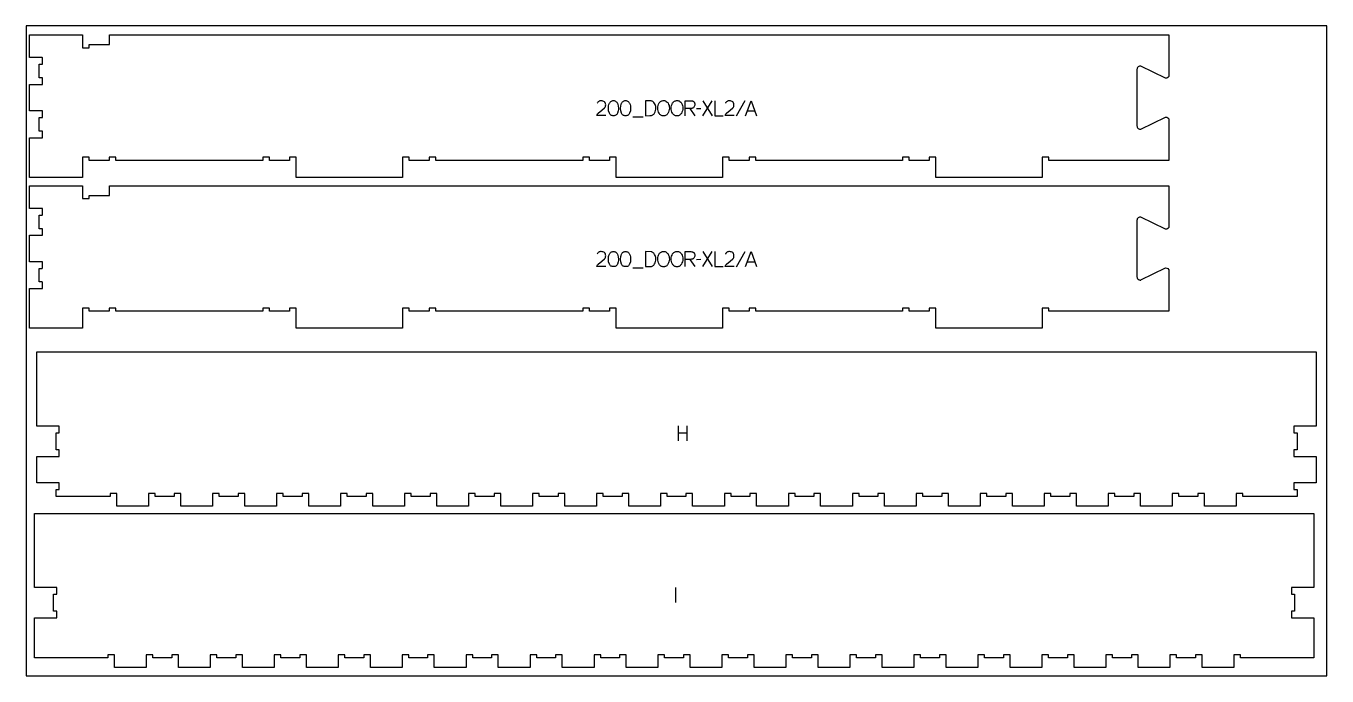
# Model space of a CAD drawing. Extents: x -1220 to 1220, y -1930 to 4067.
# Drawn here: x -1220 to 1220, y 710 to 1930 of the extents above; entities that cross this region are included whole.
import ezdxf

# ---------------------------------------------------------------- set-up
doc = ezdxf.new("R2010")
doc.units = 0
for name, color, linetype in [('0_SHEET_SPRUCEPLY_2440X122', 1, 'CONTINUOUS'), ('1_ANYTOOL_1MMDEEP_LABELS_S', 2, 'CONTINUOUS'), ('4_ANYTOOL_CUTTHROUGH_OUTSI', 5, 'CONTINUOUS')]:
    doc.layers.add(name, color=color, linetype=linetype)

msp = doc.modelspace()

# ---------------------------------------------------------------- linework, layer by layer
at = {"layer": '0_SHEET_SPRUCEPLY_2440X122'}
msp.add_lwpolyline([(-1220, 1930), (-1220, 710), (1220, 710), (1220, 1930)], close=True, dxfattribs=at)
at = {"layer": '1_ANYTOOL_1MMDEEP_LABELS_S'}
for p, q in [((66.5, 1789.7), (48.8, 1761.7)), ((67.6, 1761.7), (50, 1789.7)), ((128.1, 1789.3), (112, 1760.6)), ((-82, 1759.4), (-62.7, 1759.4)), ((24.7, 1775.2), (34.4, 1761.7)), ((45.6, 1774.7), (37.4, 1774.6)), ((132.9, 1770.6), (146.8, 1770.6)), ((24.7, 1492), (34.4, 1478.5)), ((45.6, 1491.5), (37.4, 1491.4)), ((66.5, 1506.5), (48.8, 1478.5)), ((67.6, 1478.5), (50, 1506.5)), ((128.1, 1506.1), (112, 1477.4)), ((-82, 1476.2), (-62.7, 1476.2)), ((132.9, 1487.5), (146.8, 1487.5)), ((2.9, 1179.3), (2.9, 1151.3)), ((19.9, 1151.3), (19.9, 1179.3)), ((19.9, 1165.6), (2.9, 1165.6)), ((-1.6, 876.1), (-1.6, 848.1))]:
    msp.add_line(p, q, dxfattribs=at)
for points in [[(-132.4, 1761.8), (-149.5, 1761.8), (-148.9, 1763.4), (-148, 1764.9), (-147, 1766.3), (-140.1, 1771.9), (-135, 1776.3), (-134.1, 1777.5), (-133.4, 1778.9), (-133, 1780.4), (-132.8, 1782), (-133, 1783.8), (-133.2, 1784.6), (-133.4, 1785.3), (-133.8, 1786), (-134.2, 1786.7), (-134.7, 1787.2), (-135.2, 1787.8), (-136.5, 1788.6), (-137.9, 1789.2), (-139.4, 1789.6), (-141.2, 1789.7), (-142.5, 1789.6), (-143.7, 1789.4), (-144.9, 1789), (-145.9, 1788.5), (-146.8, 1787.9), (-147.7, 1787), (-148.4, 1786.1), (-149.1, 1785)], [(16.3, 1761.7), (16.3, 1789.7), (26.9, 1789.7), (28.6, 1789.6), (30.1, 1789.3), (30.8, 1789), (31.4, 1788.7), (32, 1788.3), (32.5, 1787.9), (32.9, 1787.4), (33.3, 1786.9), (33.6, 1786.3), (33.9, 1785.6), (34.2, 1784.1), (34.3, 1782.4), (34.2, 1781.1), (33.9, 1779.9), (33.4, 1778.7), (32.6, 1777.6), (31.7, 1776.6), (31.2, 1776.2), (30.7, 1775.9), (30.1, 1775.6), (29.5, 1775.5), (28.9, 1775.3), (28.2, 1775.3), (26.6, 1775.2), (24.7, 1775.2), (16.3, 1775.2)], [(71.6, 1789.7), (71.6, 1761.7), (87.6, 1761.7)], [(108.3, 1761.8), (91.2, 1761.8), (91.8, 1763.4), (92.7, 1764.9), (93.7, 1766.3), (100.6, 1771.9), (105.6, 1776.3), (106.6, 1777.5), (107.3, 1778.9), (107.7, 1780.4), (107.8, 1782), (107.7, 1783.8), (107.5, 1784.6), (107.2, 1785.3), (106.9, 1786), (106.5, 1786.7), (106, 1787.2), (105.5, 1787.8), (104.2, 1788.6), (102.8, 1789.2), (101.2, 1789.6), (99.5, 1789.7), (98.2, 1789.6), (97, 1789.4), (95.8, 1789), (94.8, 1788.5), (93.8, 1787.9), (93, 1787), (92.2, 1786.1), (91.6, 1785)], [(129.7, 1761.7), (139.8, 1789.7), (150.2, 1761.7)], [(-132.4, 1478.6), (-149.5, 1478.6), (-148.9, 1480.3), (-148, 1481.8), (-147, 1483.1), (-140.1, 1488.7), (-135, 1493.1), (-134.1, 1494.4), (-133.4, 1495.7), (-133, 1497.2), (-132.8, 1498.9), (-133, 1500.6), (-133.2, 1501.4), (-133.4, 1502.2), (-133.8, 1502.9), (-134.2, 1503.5), (-134.7, 1504.1), (-135.2, 1504.6), (-136.5, 1505.4), (-137.9, 1506), (-139.4, 1506.4), (-141.2, 1506.5), (-142.5, 1506.5), (-143.7, 1506.2), (-144.9, 1505.9), (-145.9, 1505.3), (-146.8, 1504.7), (-147.7, 1503.9), (-148.4, 1502.9), (-149.1, 1501.8)], [(16.3, 1478.5), (16.3, 1506.5), (26.9, 1506.5), (28.6, 1506.4), (30.1, 1506.1), (30.8, 1505.8), (31.4, 1505.5), (32, 1505.1), (32.5, 1504.7), (32.9, 1504.2), (33.3, 1503.7), (33.6, 1503.1), (33.9, 1502.4), (34.2, 1500.9), (34.3, 1499.2), (34.2, 1497.9), (33.9, 1496.7), (33.4, 1495.5), (32.6, 1494.4), (31.7, 1493.4), (31.2, 1493), (30.7, 1492.7), (30.1, 1492.5), (29.5, 1492.3), (28.9, 1492.2), (28.2, 1492.1), (26.6, 1492), (24.7, 1492), (16.3, 1492)], [(71.6, 1506.5), (71.6, 1478.5), (87.6, 1478.5)], [(108.3, 1478.6), (91.2, 1478.6), (91.8, 1480.3), (92.7, 1481.8), (93.7, 1483.1), (100.6, 1488.7), (105.6, 1493.1), (106.6, 1494.4), (107.3, 1495.7), (107.7, 1497.2), (107.8, 1498.9), (107.7, 1500.6), (107.5, 1501.4), (107.2, 1502.2), (106.9, 1502.9), (106.5, 1503.5), (106, 1504.1), (105.5, 1504.6), (104.2, 1505.4), (102.8, 1506), (101.2, 1506.4), (99.5, 1506.5), (98.2, 1506.5), (97, 1506.2), (95.8, 1505.9), (94.8, 1505.3), (93.8, 1504.7), (93, 1503.9), (92.2, 1502.9), (91.6, 1501.8)], [(129.7, 1478.5), (139.8, 1506.5), (150.2, 1478.5)]]:
    msp.add_lwpolyline(points, dxfattribs=at)
for points in [[(-118.4, 1790), (-117.1, 1789.9), (-115.8, 1789.6), (-114.7, 1789.1), (-113.8, 1788.5), (-112.9, 1787.8), (-112.1, 1786.9), (-111.4, 1786), (-110.8, 1784.9), (-109.9, 1782.7), (-109.4, 1780.2), (-108.9, 1775.4), (-109, 1773.1), (-109.4, 1770.7), (-110.9, 1766.1), (-111.5, 1765), (-112.1, 1764.1), (-112.9, 1763.3), (-113.8, 1762.6), (-114.8, 1762.1), (-115.9, 1761.8), (-117.1, 1761.6), (-118.4, 1761.5), (-119.7, 1761.6), (-120.9, 1761.8), (-122, 1762.1), (-123, 1762.6), (-123.9, 1763.3), (-124.6, 1764.1), (-125.3, 1765.1), (-125.8, 1766.2), (-127.3, 1770.8), (-127.8, 1775.4), (-127.4, 1780.2), (-126.8, 1782.7), (-125.9, 1785), (-125.3, 1786), (-124.6, 1786.9), (-123.9, 1787.8), (-123, 1788.5), (-122, 1789.1), (-120.9, 1789.6), (-119.7, 1789.9)], [(-95.5, 1790), (-94.2, 1789.9), (-93, 1789.6), (-91.9, 1789.1), (-90.9, 1788.5), (-90, 1787.8), (-89.2, 1786.9), (-88.6, 1786), (-88, 1784.9), (-87.1, 1782.7), (-86.5, 1780.2), (-86, 1775.4), (-86.2, 1773.1), (-86.5, 1770.7), (-88, 1766.1), (-88.6, 1765), (-89.2, 1764.1), (-90, 1763.3), (-90.9, 1762.6), (-91.9, 1762.1), (-93, 1761.8), (-94.2, 1761.6), (-95.5, 1761.5), (-96.8, 1761.6), (-98, 1761.8), (-99.1, 1762.1), (-100.1, 1762.6), (-101, 1763.3), (-101.8, 1764.1), (-102.4, 1765.1), (-103, 1766.2), (-104.4, 1770.8), (-104.9, 1775.4), (-104.5, 1780.2), (-103.9, 1782.7), (-103, 1785), (-102.4, 1786), (-101.7, 1786.9), (-101, 1787.8), (-100.1, 1788.5), (-99.1, 1789.1), (-98.1, 1789.6), (-96.8, 1789.9)], [(-57.9, 1789.7), (-57.9, 1761.7), (-49.9, 1761.8), (-48.4, 1761.9), (-47.1, 1762.1), (-45.8, 1762.5), (-44.7, 1763), (-43.6, 1763.7), (-42.7, 1764.5), (-42, 1765.4), (-41.3, 1766.5), (-40.2, 1768.8), (-39.5, 1771.2), (-39, 1773.8), (-38.8, 1776.4), (-39, 1778.6), (-39.4, 1780.7), (-40.1, 1782.7), (-41.2, 1784.6), (-42.7, 1786.6), (-43.6, 1787.5), (-44.5, 1788.1), (-45.4, 1788.7), (-46.4, 1789.1), (-47.5, 1789.3)], [(-23.8, 1790), (-22.5, 1790), (-21.3, 1789.7), (-20.1, 1789.3), (-19.1, 1788.6), (-17.3, 1787.1), (-16.5, 1786.2), (-15.9, 1785.2), (-14.8, 1782.9), (-14, 1780.5), (-13.6, 1778), (-13.4, 1775.6), (-13.6, 1773.2), (-14.1, 1770.8), (-14.9, 1768.4), (-16, 1766), (-16.7, 1764.9), (-17.5, 1764), (-18.4, 1763.1), (-19.4, 1762.5), (-20.4, 1761.9), (-21.6, 1761.6), (-22.8, 1761.4), (-24.2, 1761.3), (-25.6, 1761.4), (-26.8, 1761.6), (-28, 1762), (-29.1, 1762.5), (-30.1, 1763.2), (-31, 1764), (-31.8, 1765), (-32.5, 1766.1), (-33.6, 1768.5), (-34.4, 1771), (-34.9, 1773.4), (-35.1, 1775.8), (-34.9, 1778.4), (-34.4, 1780.9), (-33.6, 1783.2), (-32.4, 1785.5), (-31.7, 1786.6), (-30.8, 1787.5), (-29.9, 1788.3), (-28.9, 1788.9), (-27.8, 1789.4), (-26.6, 1789.8), (-25.3, 1790)], [(1.3, 1790), (2.7, 1790), (3.9, 1789.7), (5, 1789.3), (6.1, 1788.6), (7.9, 1787.1), (8.6, 1786.2), (9.3, 1785.2), (10.4, 1782.9), (11.1, 1780.5), (11.6, 1778), (11.7, 1775.6), (11.6, 1773.2), (11.1, 1770.8), (10.3, 1768.4), (9.1, 1766), (8.4, 1764.9), (7.6, 1764), (6.8, 1763.1), (5.8, 1762.5), (4.7, 1761.9), (3.6, 1761.6), (2.3, 1761.4), (1, 1761.3), (-0.4, 1761.4), (-1.7, 1761.6), (-2.9, 1762), (-4, 1762.5), (-5, 1763.2), (-5.9, 1764), (-6.7, 1765), (-7.4, 1766.1), (-8.5, 1768.5), (-9.3, 1771), (-9.8, 1773.4), (-9.9, 1775.8), (-9.8, 1778.4), (-9.3, 1780.9), (-8.4, 1783.2), (-7.2, 1785.5), (-6.5, 1786.6), (-5.7, 1787.5), (-4.8, 1788.3), (-3.7, 1788.9), (-2.6, 1789.4), (-1.4, 1789.8), (-0.1, 1790)], [(-118.4, 1506.8), (-117.1, 1506.7), (-115.8, 1506.4), (-114.7, 1506), (-113.8, 1505.3), (-112.9, 1504.6), (-112.1, 1503.7), (-111.4, 1502.8), (-110.8, 1501.7), (-109.9, 1499.5), (-109.4, 1497), (-108.9, 1492.2), (-109, 1489.9), (-109.4, 1487.6), (-110.9, 1482.9), (-111.5, 1481.8), (-112.1, 1480.9), (-112.9, 1480.1), (-113.8, 1479.5), (-114.8, 1478.9), (-115.9, 1478.6), (-117.1, 1478.4), (-118.4, 1478.3), (-119.7, 1478.4), (-120.9, 1478.6), (-122, 1479), (-123, 1479.5), (-123.9, 1480.1), (-124.6, 1480.9), (-125.3, 1481.9), (-125.8, 1483), (-127.3, 1487.6), (-127.8, 1492.2), (-127.4, 1497.1), (-126.8, 1499.5), (-125.9, 1501.8), (-125.3, 1502.8), (-124.6, 1503.7), (-123.9, 1504.6), (-123, 1505.3), (-122, 1506), (-120.9, 1506.4), (-119.7, 1506.7)], [(-95.5, 1506.8), (-94.2, 1506.7), (-93, 1506.4), (-91.9, 1506), (-90.9, 1505.3), (-90, 1504.6), (-89.2, 1503.7), (-88.6, 1502.8), (-88, 1501.7), (-87.1, 1499.5), (-86.5, 1497), (-86, 1492.2), (-86.2, 1489.9), (-86.5, 1487.6), (-88, 1482.9), (-88.6, 1481.8), (-89.2, 1480.9), (-90, 1480.1), (-90.9, 1479.5), (-91.9, 1478.9), (-93, 1478.6), (-94.2, 1478.4), (-95.5, 1478.3), (-96.8, 1478.4), (-98, 1478.6), (-99.1, 1479), (-100.1, 1479.5), (-101, 1480.1), (-101.8, 1480.9), (-102.4, 1481.9), (-103, 1483), (-104.4, 1487.6), (-104.9, 1492.2), (-104.5, 1497.1), (-103.9, 1499.5), (-103, 1501.8), (-102.4, 1502.8), (-101.7, 1503.7), (-101, 1504.6), (-100.1, 1505.3), (-99.1, 1506), (-98.1, 1506.4), (-96.8, 1506.7)], [(-57.9, 1506.5), (-57.9, 1478.5), (-49.9, 1478.6), (-48.4, 1478.7), (-47.1, 1478.9), (-45.8, 1479.3), (-44.7, 1479.8), (-43.6, 1480.5), (-42.7, 1481.3), (-42, 1482.2), (-41.3, 1483.3), (-40.2, 1485.6), (-39.5, 1488.1), (-39, 1490.6), (-38.8, 1493.2), (-39, 1495.4), (-39.4, 1497.5), (-40.1, 1499.5), (-41.2, 1501.4), (-42.7, 1503.5), (-43.6, 1504.3), (-44.5, 1504.9), (-45.4, 1505.5), (-46.4, 1505.9), (-47.5, 1506.1)], [(-23.8, 1506.9), (-22.5, 1506.8), (-21.3, 1506.5), (-20.1, 1506.1), (-19.1, 1505.5), (-17.3, 1503.9), (-16.5, 1503), (-15.9, 1502), (-14.8, 1499.7), (-14, 1497.3), (-13.6, 1494.8), (-13.4, 1492.4), (-13.6, 1490), (-14.1, 1487.6), (-14.9, 1485.2), (-16, 1482.9), (-16.7, 1481.7), (-17.5, 1480.8), (-18.4, 1480), (-19.4, 1479.3), (-20.4, 1478.8), (-21.6, 1478.4), (-22.8, 1478.2), (-24.2, 1478.1), (-25.6, 1478.2), (-26.8, 1478.4), (-28, 1478.8), (-29.1, 1479.3), (-30.1, 1480), (-31, 1480.8), (-31.8, 1481.8), (-32.5, 1482.9), (-33.6, 1485.4), (-34.4, 1487.8), (-34.9, 1490.2), (-35.1, 1492.7), (-34.9, 1495.2), (-34.4, 1497.7), (-33.6, 1500.1), (-32.4, 1502.3), (-31.7, 1503.4), (-30.8, 1504.3), (-29.9, 1505.1), (-28.9, 1505.7), (-27.8, 1506.2), (-26.6, 1506.6), (-25.3, 1506.8)], [(1.3, 1506.9), (2.7, 1506.8), (3.9, 1506.5), (5, 1506.1), (6.1, 1505.5), (7.9, 1503.9), (8.6, 1503), (9.3, 1502), (10.4, 1499.7), (11.1, 1497.3), (11.6, 1494.8), (11.7, 1492.4), (11.6, 1490), (11.1, 1487.6), (10.3, 1485.2), (9.1, 1482.9), (8.4, 1481.7), (7.6, 1480.8), (6.8, 1480), (5.8, 1479.3), (4.7, 1478.8), (3.6, 1478.4), (2.3, 1478.2), (1, 1478.1), (-0.4, 1478.2), (-1.7, 1478.4), (-2.9, 1478.8), (-4, 1479.3), (-5, 1480), (-5.9, 1480.8), (-6.7, 1481.8), (-7.4, 1482.9), (-8.5, 1485.4), (-9.3, 1487.8), (-9.8, 1490.2), (-9.9, 1492.7), (-9.8, 1495.2), (-9.3, 1497.7), (-8.4, 1500.1), (-7.2, 1502.3), (-6.5, 1503.4), (-5.7, 1504.3), (-4.8, 1505.1), (-3.7, 1505.7), (-2.6, 1506.2), (-1.4, 1506.6), (-0.1, 1506.8)]]:
    msp.add_lwpolyline(points, close=True, dxfattribs=at)
at = {"layer": '4_ANYTOOL_CUTTHROUGH_OUTSI'}
for points in [[(923.6, 1753.4), (923.6, 1677.7), (698.6, 1677.7), (698.6, 1683.5, 0.414214), (698.4, 1683.7), (686.4, 1683.7, 0.414214), (686.1, 1683.5), (686.1, 1645.7), (486.6, 1645.7), (486.6, 1683.5, 0.414214), (486.4, 1683.7), (474.4, 1683.7, 0.414214), (474.1, 1683.5), (474.1, 1677.7), (436.6, 1677.7), (436.6, 1683.5, 0.414214), (436.4, 1683.7), (424.4, 1683.7, 0.414214), (424.1, 1683.5), (424.1, 1677.7), (148.6, 1677.7), (148.6, 1683.5, 0.414214), (148.4, 1683.7), (136.4, 1683.7, 0.414214), (136.1, 1683.5), (136.1, 1677.7), (98.6, 1677.7), (98.6, 1683.5, 0.414214), (98.4, 1683.7), (86.4, 1683.7, 0.414214), (86.1, 1683.5), (86.1, 1645.7), (-113.4, 1645.7), (-113.4, 1683.5, 0.414214), (-113.6, 1683.7), (-125.6, 1683.7, 0.414214), (-125.9, 1683.5), (-125.9, 1677.7), (-163.4, 1677.7), (-163.4, 1683.5, 0.414214), (-163.6, 1683.7), (-175.6, 1683.7, 0.414214), (-175.9, 1683.5), (-175.9, 1677.7), (-451.4, 1677.7), (-451.4, 1683.5, 0.414214), (-451.6, 1683.7), (-463.6, 1683.7, 0.414214), (-463.9, 1683.5), (-463.9, 1677.7), (-501.4, 1677.7), (-501.4, 1683.5, 0.414214), (-501.6, 1683.7), (-513.6, 1683.7, 0.414214), (-513.9, 1683.5), (-513.9, 1645.7), (-713.4, 1645.7), (-713.4, 1683.5, 0.414214), (-713.6, 1683.7), (-725.6, 1683.7, 0.414214), (-725.9, 1683.5), (-725.9, 1677.7), (-763.4, 1677.7), (-763.4, 1683.5, 0.414214), (-763.6, 1683.7), (-775.6, 1683.7, 0.414214), (-775.9, 1683.5), (-775.9, 1677.7), (-1051.4, 1677.7), (-1051.4, 1683.5, 0.414214), (-1051.6, 1683.7), (-1063.6, 1683.7, 0.414214), (-1063.9, 1683.5), (-1063.9, 1677.7), (-1101.4, 1677.7), (-1101.4, 1683.5, 0.414214), (-1101.6, 1683.7), (-1113.6, 1683.7, 0.414214), (-1113.9, 1683.5), (-1113.9, 1645.7), (-1213.4, 1645.7), (-1213.4, 1720.2), (-1189.6, 1720.2, 0.414214), (-1189.4, 1720.5), (-1189.4, 1732.5, 0.414214), (-1189.6, 1732.7), (-1195.4, 1732.7), (-1195.4, 1758.2), (-1189.6, 1758.2, 0.414214), (-1189.4, 1758.5), (-1189.4, 1770.5, 0.414214), (-1189.6, 1770.7), (-1213.4, 1770.7), (-1213.4, 1820.2), (-1189.6, 1820.2, 0.414214), (-1189.4, 1820.5), (-1189.4, 1832.5, 0.414214), (-1189.6, 1832.7), (-1195.4, 1832.7), (-1195.4, 1858.2), (-1189.6, 1858.2, 0.414214), (-1189.4, 1858.5), (-1189.4, 1870.5, 0.414214), (-1189.6, 1870.7), (-1213.4, 1870.7), (-1213.4, 1913.2), (-1113.9, 1913.2), (-1113.9, 1889.5, 0.414214), (-1113.6, 1889.2), (-1101.6, 1889.2, 0.414214), (-1101.4, 1889.5), (-1101.4, 1895.2), (-1063.6, 1895.2, 0.414214), (-1063.4, 1895.5), (-1063.4, 1913.2), (923.6, 1913.2), (923.6, 1837.6, -0.461531), (917, 1831.9), (871, 1854.6), (870.9, 1854.6, 0.463455), (863.6, 1848.4), (863.6, 1742.6, 0.463455), (870.9, 1736.4), (871, 1736.4), (917, 1759.1, -0.461531)], [(923.6, 1470.2), (923.6, 1394.6), (698.6, 1394.6), (698.6, 1400.3, 0.414214), (698.4, 1400.6), (686.4, 1400.6, 0.414214), (686.1, 1400.3), (686.1, 1362.6), (486.6, 1362.6), (486.6, 1400.3, 0.414214), (486.4, 1400.6), (474.4, 1400.6, 0.414214), (474.1, 1400.3), (474.1, 1394.6), (436.6, 1394.6), (436.6, 1400.3, 0.414214), (436.4, 1400.6), (424.4, 1400.6, 0.414214), (424.1, 1400.3), (424.1, 1394.6), (148.6, 1394.6), (148.6, 1400.3, 0.414214), (148.4, 1400.6), (136.4, 1400.6, 0.414214), (136.1, 1400.3), (136.1, 1394.6), (98.6, 1394.6), (98.6, 1400.3, 0.414214), (98.4, 1400.6), (86.4, 1400.6, 0.414214), (86.1, 1400.3), (86.1, 1362.6), (-113.4, 1362.6), (-113.4, 1400.3, 0.414214), (-113.6, 1400.6), (-125.6, 1400.6, 0.414214), (-125.9, 1400.3), (-125.9, 1394.6), (-163.4, 1394.6), (-163.4, 1400.3, 0.414214), (-163.6, 1400.6), (-175.6, 1400.6, 0.414214), (-175.9, 1400.3), (-175.9, 1394.6), (-451.4, 1394.6), (-451.4, 1400.3, 0.414214), (-451.6, 1400.6), (-463.6, 1400.6, 0.414214), (-463.9, 1400.3), (-463.9, 1394.6), (-501.4, 1394.6), (-501.4, 1400.3, 0.414214), (-501.6, 1400.6), (-513.6, 1400.6, 0.414214), (-513.9, 1400.3), (-513.9, 1362.6), (-713.4, 1362.6), (-713.4, 1400.3, 0.414214), (-713.6, 1400.6), (-725.6, 1400.6, 0.414214), (-725.9, 1400.3), (-725.9, 1394.6), (-763.4, 1394.6), (-763.4, 1400.3, 0.414214), (-763.6, 1400.6), (-775.6, 1400.6, 0.414214), (-775.9, 1400.3), (-775.9, 1394.6), (-1051.4, 1394.6), (-1051.4, 1400.3, 0.414214), (-1051.6, 1400.6), (-1063.6, 1400.6, 0.414214), (-1063.9, 1400.3), (-1063.9, 1394.6), (-1101.4, 1394.6), (-1101.4, 1400.3, 0.414214), (-1101.6, 1400.6), (-1113.6, 1400.6, 0.414214), (-1113.9, 1400.3), (-1113.9, 1362.6), (-1213.4, 1362.6), (-1213.4, 1437.1), (-1189.6, 1437.1, 0.414214), (-1189.4, 1437.3), (-1189.4, 1449.3, 0.414214), (-1189.6, 1449.6), (-1195.4, 1449.6), (-1195.4, 1475.1), (-1189.6, 1475.1, 0.414214), (-1189.4, 1475.3), (-1189.4, 1487.3, 0.414214), (-1189.6, 1487.6), (-1213.4, 1487.6), (-1213.4, 1537.1), (-1189.6, 1537.1, 0.414214), (-1189.4, 1537.3), (-1189.4, 1549.3, 0.414214), (-1189.6, 1549.6), (-1195.4, 1549.6), (-1195.4, 1575.1), (-1189.6, 1575.1, 0.414214), (-1189.4, 1575.3), (-1189.4, 1587.3, 0.414214), (-1189.6, 1587.6), (-1213.4, 1587.6), (-1213.4, 1630.1), (-1113.9, 1630.1), (-1113.9, 1606.3, 0.414214), (-1113.6, 1606.1), (-1101.6, 1606.1, 0.414214), (-1101.4, 1606.3), (-1101.4, 1612.1), (-1063.6, 1612.1, 0.414214), (-1063.4, 1612.3), (-1063.4, 1630.1), (923.6, 1630.1), (923.6, 1554.4, -0.461531), (917, 1548.7), (871, 1571.4), (870.9, 1571.4, 0.463455), (863.6, 1565.2), (863.6, 1459.4, 0.463455), (870.9, 1453.2), (871, 1453.3), (917, 1475.9, -0.461531)], [(-222.2, 1052.4), (-222.2, 1046.7), (-257.7, 1046.7), (-257.7, 1052.4, 0.414214), (-258, 1052.7), (-270, 1052.7, 0.414214), (-270.2, 1052.4), (-270.2, 1028.7), (-329.7, 1028.7), (-329.7, 1052.4, 0.414214), (-330, 1052.7), (-342, 1052.7, 0.414214), (-342.2, 1052.4), (-342.2, 1046.7), (-377.7, 1046.7), (-377.7, 1052.4, 0.414214), (-378, 1052.7), (-390, 1052.7, 0.414214), (-390.2, 1052.4), (-390.2, 1028.7), (-449.7, 1028.7), (-449.7, 1052.4, 0.414214), (-450, 1052.7), (-462, 1052.7, 0.414214), (-462.2, 1052.4), (-462.2, 1046.7), (-497.7, 1046.7), (-497.7, 1052.4, 0.414214), (-498, 1052.7), (-510, 1052.7, 0.414214), (-510.2, 1052.4), (-510.2, 1028.7), (-569.7, 1028.7), (-569.7, 1052.4, 0.414214), (-570, 1052.7), (-582, 1052.7, 0.414214), (-582.2, 1052.4), (-582.2, 1046.7), (-617.7, 1046.7), (-617.7, 1052.4, 0.414214), (-618, 1052.7), (-630, 1052.7, 0.414214), (-630.2, 1052.4), (-630.2, 1028.7), (-689.7, 1028.7), (-689.7, 1052.4, 0.414214), (-690, 1052.7), (-702, 1052.7, 0.414214), (-702.2, 1052.4), (-702.2, 1046.7), (-737.7, 1046.7), (-737.7, 1052.4, 0.414214), (-738, 1052.7), (-750, 1052.7, 0.414214), (-750.2, 1052.4), (-750.2, 1028.7), (-809.7, 1028.7), (-809.7, 1052.4, 0.414214), (-810, 1052.7), (-822, 1052.7, 0.414214), (-822.2, 1052.4), (-822.2, 1046.7), (-857.7, 1046.7), (-857.7, 1052.4, 0.414214), (-858, 1052.7), (-870, 1052.7, 0.414214), (-870.2, 1052.4), (-870.2, 1028.7), (-929.7, 1028.7), (-929.7, 1052.4, 0.414214), (-930, 1052.7), (-942, 1052.7, 0.414214), (-942.2, 1052.4), (-942.2, 1046.7), (-977.7, 1046.7), (-977.7, 1052.4, 0.414214), (-978, 1052.7), (-990, 1052.7, 0.414214), (-990.2, 1052.4), (-990.2, 1028.7), (-1049.7, 1028.7), (-1049.7, 1052.4, 0.414214), (-1050, 1052.7), (-1062, 1052.7, 0.414214), (-1062.2, 1052.4), (-1062.2, 1046.7), (-1163.7, 1046.7), (-1163.7, 1060.2), (-1158, 1060.2, 0.414214), (-1157.7, 1060.4), (-1157.7, 1072.4, 0.414214), (-1158, 1072.7), (-1199.7, 1072.7), (-1199.7, 1122.2), (-1158, 1122.2, 0.414214), (-1157.7, 1122.4), (-1157.7, 1134.4, 0.414214), (-1158, 1134.7), (-1163.7, 1134.7), (-1163.7, 1166.2), (-1158, 1166.2, 0.414214), (-1157.7, 1166.4), (-1157.7, 1178.4, 0.414214), (-1158, 1178.7), (-1199.7, 1178.7), (-1199.7, 1318.2), (0, 1318.2), (1199.8, 1318.2), (1199.8, 1178.7), (1158, 1178.7, 0.414214), (1157.8, 1178.4), (1157.8, 1166.4, 0.414214), (1158, 1166.2), (1163.8, 1166.2), (1163.8, 1134.7), (1158, 1134.7, 0.414214), (1157.8, 1134.4), (1157.8, 1122.4, 0.414214), (1158, 1122.2), (1199.8, 1122.2), (1199.8, 1072.7), (1158, 1072.7, 0.414214), (1157.8, 1072.4), (1157.8, 1060.4, 0.414214), (1158, 1060.2), (1163.8, 1060.2), (1163.8, 1046.7), (1062.3, 1046.7), (1062.3, 1052.4, 0.414214), (1062, 1052.7), (1050, 1052.7, 0.414214), (1049.8, 1052.4), (1049.8, 1028.7), (990.3, 1028.7), (990.3, 1052.4, 0.414214), (990, 1052.7), (978, 1052.7, 0.414214), (977.8, 1052.4), (977.8, 1046.7), (942.3, 1046.7), (942.3, 1052.4, 0.414214), (942, 1052.7), (930, 1052.7, 0.414214), (929.8, 1052.4), (929.8, 1028.7), (870.3, 1028.7), (870.3, 1052.4, 0.414214), (870, 1052.7), (858, 1052.7, 0.414214), (857.8, 1052.4), (857.8, 1046.7), (822.3, 1046.7), (822.3, 1052.4, 0.414214), (822, 1052.7), (810, 1052.7, 0.414214), (809.8, 1052.4), (809.8, 1028.7), (750.3, 1028.7), (750.3, 1052.4, 0.414214), (750, 1052.7), (738, 1052.7, 0.414214), (737.8, 1052.4), (737.8, 1046.7), (702.3, 1046.7), (702.3, 1052.4, 0.414214), (702, 1052.7), (690, 1052.7, 0.414214), (689.8, 1052.4), (689.8, 1028.7), (630.3, 1028.7), (630.3, 1052.4, 0.414214), (630, 1052.7), (618, 1052.7, 0.414214), (617.8, 1052.4), (617.8, 1046.7), (582.3, 1046.7), (582.3, 1052.4, 0.414214), (582, 1052.7), (570, 1052.7, 0.414214), (569.8, 1052.4), (569.8, 1028.7), (510.3, 1028.7), (510.3, 1052.4, 0.414214), (510, 1052.7), (498, 1052.7, 0.414214), (497.8, 1052.4), (497.8, 1046.7), (462.3, 1046.7), (462.3, 1052.4, 0.414214), (462, 1052.7), (450, 1052.7, 0.414214), (449.8, 1052.4), (449.8, 1028.7), (390.3, 1028.7), (390.3, 1052.4, 0.414214), (390, 1052.7), (378, 1052.7, 0.414214), (377.8, 1052.4), (377.8, 1046.7), (342.3, 1046.7), (342.3, 1052.4, 0.414214), (342, 1052.7), (330, 1052.7, 0.414214), (329.8, 1052.4), (329.8, 1028.7), (270.3, 1028.7), (270.3, 1052.4, 0.414214), (270, 1052.7), (258, 1052.7, 0.414214), (257.8, 1052.4), (257.8, 1046.7), (222.3, 1046.7), (222.3, 1052.4, 0.414213), (222, 1052.7), (210, 1052.7, 0.414214), (209.8, 1052.4), (209.8, 1028.7), (150.3, 1028.7), (150.3, 1052.4, 0.414214), (150, 1052.7), (138, 1052.7, 0.414214), (137.8, 1052.4), (137.8, 1046.7), (102.3, 1046.7), (102.3, 1052.4, 0.414213), (102, 1052.7), (90, 1052.7, 0.414214), (89.8, 1052.4), (89.8, 1028.7), (30.3, 1028.7), (30.3, 1052.4, 0.414214), (30, 1052.7), (18, 1052.7, 0.414214), (17.8, 1052.4), (17.8, 1046.7), (-17.7, 1046.7), (-17.7, 1052.4, 0.414214), (-18, 1052.7), (-30, 1052.7, 0.414214), (-30.2, 1052.4), (-30.2, 1028.7), (-89.7, 1028.7), (-89.7, 1052.4, 0.414214), (-90, 1052.7), (-102, 1052.7, 0.414214), (-102.2, 1052.4), (-102.2, 1046.7), (-137.7, 1046.7), (-137.7, 1052.4, 0.414214), (-138, 1052.7), (-150, 1052.7, 0.414214), (-150.2, 1052.4), (-150.2, 1028.7), (-209.7, 1028.7), (-209.7, 1052.4, 0.414214), (-210, 1052.7), (-222, 1052.7, 0.414214)], [(1057.8, 749.6, 0.414214), (1057.5, 749.8), (1045.5, 749.8, 0.414214), (1045.3, 749.6), (1045.3, 725.8), (985.8, 725.8), (985.8, 749.6, 0.414214), (985.5, 749.8), (973.5, 749.8, 0.414214), (973.3, 749.6), (973.3, 743.8), (937.8, 743.8), (937.8, 749.6, 0.414214), (937.5, 749.8), (925.5, 749.8, 0.414214), (925.3, 749.6), (925.3, 725.8), (865.8, 725.8), (865.8, 749.6, 0.414214), (865.5, 749.8), (853.5, 749.8, 0.414214), (853.3, 749.6), (853.3, 743.8), (817.8, 743.8), (817.8, 749.6, 0.414214), (817.5, 749.8), (805.5, 749.8, 0.414214), (805.3, 749.6), (805.3, 725.8), (745.8, 725.8), (745.8, 749.6, 0.414214), (745.5, 749.8), (733.5, 749.8, 0.414214), (733.3, 749.6), (733.3, 743.8), (697.8, 743.8), (697.8, 749.6, 0.414214), (697.5, 749.8), (685.5, 749.8, 0.414214), (685.3, 749.6), (685.3, 725.8), (625.8, 725.8), (625.8, 749.6, 0.414214), (625.5, 749.8), (613.5, 749.8, 0.414214), (613.3, 749.6), (613.3, 743.8), (577.8, 743.8), (577.8, 749.6, 0.414214), (577.5, 749.8), (565.5, 749.8, 0.414214), (565.3, 749.6), (565.3, 725.8), (505.8, 725.8), (505.8, 749.6, 0.414214), (505.5, 749.8), (493.5, 749.8, 0.414214), (493.3, 749.6), (493.3, 743.8), (457.8, 743.8), (457.8, 749.6, 0.414214), (457.5, 749.8), (445.5, 749.8, 0.414214), (445.3, 749.6), (445.3, 725.8), (385.8, 725.8), (385.8, 749.6, 0.414214), (385.5, 749.8), (373.5, 749.8, 0.414214), (373.3, 749.6), (373.3, 743.8), (337.8, 743.8), (337.8, 749.6, 0.414214), (337.5, 749.8), (325.5, 749.8, 0.414214), (325.3, 749.6), (325.3, 725.8), (265.8, 725.8), (265.8, 749.6, 0.414214), (265.5, 749.8), (253.5, 749.8, 0.414214), (253.3, 749.6), (253.3, 743.8), (217.8, 743.8), (217.8, 749.6, 0.414213), (217.5, 749.8), (205.5, 749.8, 0.414214), (205.3, 749.6), (205.3, 725.8), (145.8, 725.8), (145.8, 749.6, 0.414214), (145.5, 749.8), (133.5, 749.8, 0.414214), (133.3, 749.6), (133.3, 743.8), (97.8, 743.8), (97.8, 749.6, 0.414213), (97.5, 749.8), (85.5, 749.8, 0.414214), (85.3, 749.6), (85.3, 725.8), (25.8, 725.8), (25.8, 749.6, 0.414214), (25.5, 749.8), (13.5, 749.8, 0.414214), (13.3, 749.6), (13.3, 743.8), (-22.2, 743.8), (-22.2, 749.6, 0.414214), (-22.5, 749.8), (-34.5, 749.8, 0.414214), (-34.7, 749.6), (-34.7, 725.8), (-94.2, 725.8), (-94.2, 749.6, 0.414214), (-94.5, 749.8), (-106.5, 749.8, 0.414214), (-106.7, 749.6), (-106.7, 743.8), (-142.2, 743.8), (-142.2, 749.6, 0.414214), (-142.5, 749.8), (-154.5, 749.8, 0.414214), (-154.7, 749.6), (-154.7, 725.8), (-214.2, 725.8), (-214.2, 749.6, 0.414214), (-214.5, 749.8), (-226.5, 749.8, 0.414214), (-226.7, 749.6), (-226.7, 743.8), (-262.2, 743.8), (-262.2, 749.6, 0.414214), (-262.5, 749.8), (-274.5, 749.8, 0.414214), (-274.7, 749.6), (-274.7, 725.8), (-334.2, 725.8), (-334.2, 749.6, 0.414214), (-334.5, 749.8), (-346.5, 749.8, 0.414214), (-346.7, 749.6), (-346.7, 743.8), (-382.2, 743.8), (-382.2, 749.6, 0.414214), (-382.5, 749.8), (-394.5, 749.8, 0.414214), (-394.7, 749.6), (-394.7, 725.8), (-454.2, 725.8), (-454.2, 749.6, 0.414214), (-454.5, 749.8), (-466.5, 749.8, 0.414214), (-466.7, 749.6), (-466.7, 743.8), (-502.2, 743.8), (-502.2, 749.6, 0.414214), (-502.5, 749.8), (-514.5, 749.8, 0.414214), (-514.7, 749.6), (-514.7, 725.8), (-574.2, 725.8), (-574.2, 749.6, 0.414214), (-574.5, 749.8), (-586.5, 749.8, 0.414214), (-586.7, 749.6), (-586.7, 743.8), (-622.2, 743.8), (-622.2, 749.6, 0.414214), (-622.5, 749.8), (-634.5, 749.8, 0.414214), (-634.7, 749.6), (-634.7, 725.8), (-694.2, 725.8), (-694.2, 749.6, 0.414214), (-694.5, 749.8), (-706.5, 749.8, 0.414214), (-706.7, 749.6), (-706.7, 743.8), (-742.2, 743.8), (-742.2, 749.6, 0.414214), (-742.5, 749.8), (-754.5, 749.8, 0.414214), (-754.7, 749.6), (-754.7, 725.8), (-814.2, 725.8), (-814.2, 749.6, 0.414214), (-814.5, 749.8), (-826.5, 749.8, 0.414214), (-826.7, 749.6), (-826.7, 743.8), (-862.2, 743.8), (-862.2, 749.6, 0.414214), (-862.5, 749.8), (-874.5, 749.8, 0.414214), (-874.7, 749.6), (-874.7, 725.8), (-934.2, 725.8), (-934.2, 749.6, 0.414214), (-934.5, 749.8), (-946.5, 749.8, 0.414214), (-946.7, 749.6), (-946.7, 743.8), (-982.2, 743.8), (-982.2, 749.6, 0.414214), (-982.5, 749.8), (-994.5, 749.8, 0.414214), (-994.7, 749.6), (-994.7, 725.8), (-1054.2, 725.8), (-1054.2, 749.6, 0.414214), (-1054.5, 749.8), (-1066.5, 749.8, 0.414214), (-1066.7, 749.6), (-1066.7, 743.8), (-1204.2, 743.8), (-1204.2, 819.3), (-1162.5, 819.3, 0.414214), (-1162.2, 819.6), (-1162.2, 831.6, 0.414214), (-1162.5, 831.8), (-1168.2, 831.8), (-1168.2, 863.3), (-1162.5, 863.3, 0.414214), (-1162.2, 863.6), (-1162.2, 875.6, 0.414214), (-1162.5, 875.8), (-1204.2, 875.8), (-1204.2, 1015.3), (1195.3, 1015.3), (1195.3, 875.8), (1153.5, 875.8, 0.414214), (1153.3, 875.6), (1153.3, 863.6, 0.414214), (1153.5, 863.3), (1159.3, 863.3), (1159.3, 831.8), (1153.5, 831.8, 0.414214), (1153.3, 831.6), (1153.3, 819.6, 0.414214), (1153.5, 819.3), (1195.3, 819.3), (1195.3, 743.8), (1057.8, 743.8)]]:
    msp.add_lwpolyline(points, format="xyb", close=True, dxfattribs=at)

doc.saveas('drawing.dxf')
